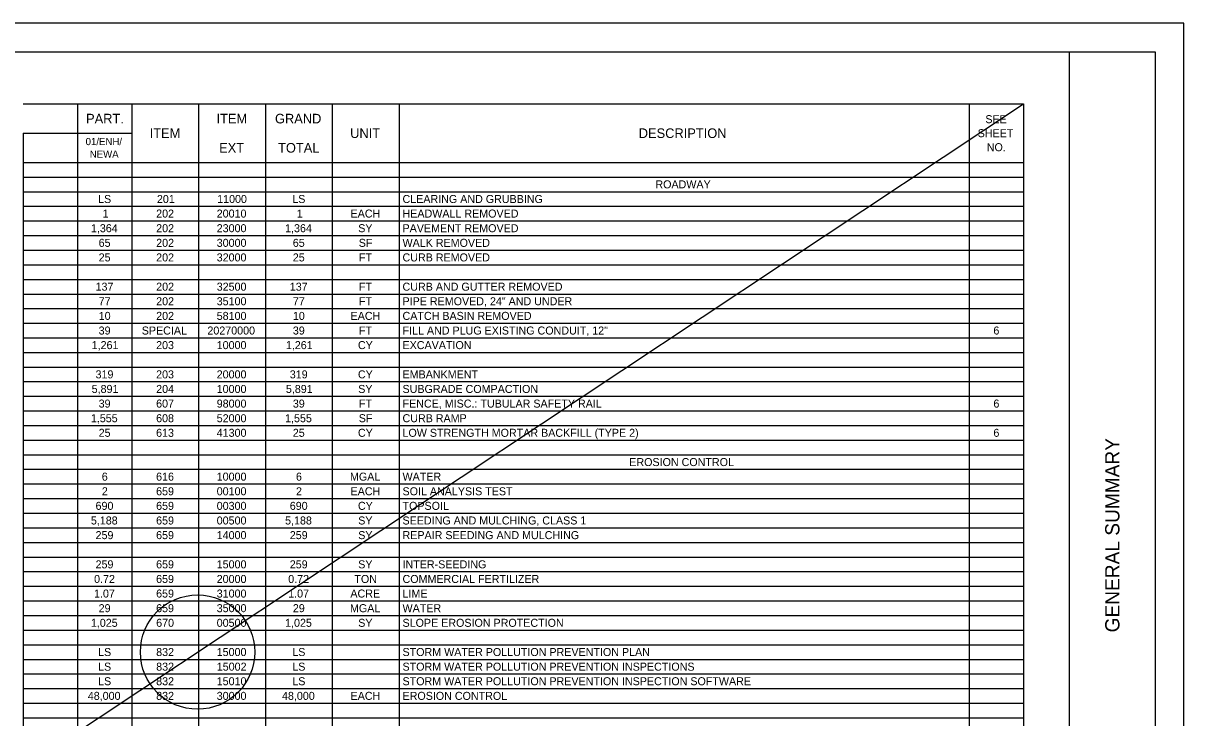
# Model space of a CAD drawing. Extents: x 0 to 34, y 0 to 22.
# Drawn here: x 13.7 to 34, y 9.85 to 22 of the extents above; entities that cross this region are included whole.
import ezdxf

# ---------------------------------------------------------------- set-up
doc = ezdxf.new("R2010")
doc.units = 0
for name, color, linetype in [('Default', 7, 'Continuous'), ('SC_Scratch1', 7, 'Continuous'), ('SH_Border', 7, 'Continuous'), ('SH_Cut_Line', 7, 'Continuous'), ('SH_Data', 7, 'Continuous')]:
    doc.layers.add(name, color=color, linetype=linetype)

msp = doc.modelspace()

# ---------------------------------------------------------------- linework, layer by layer
at = {"layer": 'Default'}
for p, q in [((13.7, 20.587), (15.6, 20.587)), ((14.65, 20.587), (14.65, 20.331)), ((15.6, 20.587), (31.194, 20.587)), ((15.6, 20.587), (15.6, 20.331)), ((16.768, 20.587), (16.768, 20.331)), ((17.937, 20.587), (17.937, 20.331)), ((19.106, 20.587), (19.106, 20.331)), ((20.274, 20.587), (20.274, 20.331)), ((30.245, 20.587), (30.245, 20.331)), ((31.194, 20.587), (31.194, 20.331)), ((14.65, 20.331), (14.65, 20.076)), ((15.6, 20.331), (15.6, 20.076)), ((16.768, 20.331), (16.768, 20.076)), ((17.937, 20.331), (17.937, 20.076)), ((19.106, 20.331), (19.106, 20.076)), ((20.274, 20.331), (20.274, 20.076)), ((30.245, 20.331), (30.245, 20.076)), ((31.194, 20.331), (31.194, 20.076)), ((13.7, 20.076), (15.6, 20.076)), ((13.7, 20.076), (13.7, 19.82)), ((14.65, 20.076), (14.65, 19.82)), ((15.6, 20.076), (15.6, 19.82)), ((16.768, 20.076), (16.768, 19.82)), ((17.937, 20.076), (17.937, 19.82)), ((19.106, 20.076), (19.106, 19.82)), ((20.274, 20.076), (20.274, 19.82)), ((30.245, 20.076), (30.245, 19.82)), ((31.194, 20.076), (31.194, 19.82)), ((13.7, 19.82), (13.7, 19.564)), ((14.65, 19.82), (14.65, 19.564)), ((15.6, 19.82), (15.6, 19.564)), ((16.768, 19.82), (16.768, 19.564)), ((17.937, 19.82), (17.937, 19.564)), ((19.106, 19.82), (19.106, 19.564)), ((20.274, 19.82), (20.274, 19.564)), ((30.245, 19.82), (30.245, 19.564)), ((31.194, 19.82), (31.194, 19.564)), ((13.7, 19.564), (15.6, 19.564)), ((13.7, 19.564), (13.7, 19.309)), ((14.65, 19.564), (14.65, 19.309)), ((15.6, 19.564), (31.194, 19.564)), ((15.6, 19.564), (15.6, 19.309)), ((16.768, 19.564), (16.768, 19.309)), ((17.937, 19.564), (17.937, 19.309)), ((19.106, 19.564), (19.106, 19.309)), ((20.274, 19.564), (20.274, 19.309)), ((30.245, 19.564), (30.245, 19.309)), ((31.194, 19.564), (31.194, 19.309)), ((13.7, 19.309), (15.6, 19.309)), ((13.7, 19.309), (13.7, 18.03)), ((14.65, 19.309), (14.65, 18.03)), ((15.6, 19.309), (31.194, 19.309)), ((15.6, 19.309), (15.6, 18.03)), ((16.768, 19.309), (16.768, 18.03)), ((17.937, 19.309), (17.937, 18.03)), ((19.106, 19.309), (19.106, 18.03)), ((20.274, 19.309), (20.274, 18.03)), ((30.245, 19.309), (30.245, 18.03)), ((31.194, 19.309), (31.194, 18.03)), ((13.7, 19.053), (15.6, 19.053)), ((15.6, 19.053), (31.194, 19.053)), ((13.7, 18.797), (15.6, 18.797)), ((15.6, 18.797), (31.194, 18.797)), ((13.7, 18.542), (15.6, 18.542)), ((15.6, 18.542), (31.194, 18.542)), ((13.7, 18.286), (15.6, 18.286)), ((15.6, 18.286), (31.194, 18.286)), ((13.7, 18.03), (15.6, 18.03)), ((13.7, 18.03), (13.7, 17.519)), ((14.65, 18.03), (14.65, 17.519)), ((15.6, 18.03), (31.194, 18.03)), ((15.6, 18.03), (15.6, 17.519)), ((16.768, 18.03), (16.768, 17.519)), ((17.937, 18.03), (17.937, 17.519)), ((19.106, 18.03), (19.106, 17.519)), ((20.274, 18.03), (20.274, 17.519)), ((30.245, 18.03), (30.245, 17.519)), ((31.194, 18.03), (31.194, 17.519)), ((13.7, 17.775), (15.6, 17.775)), ((15.6, 17.775), (31.194, 17.775)), ((13.7, 17.519), (15.6, 17.519)), ((13.7, 17.519), (13.7, 17.263)), ((14.65, 17.519), (14.65, 17.263)), ((15.6, 17.519), (31.194, 17.519)), ((15.6, 17.519), (15.6, 17.263)), ((16.768, 17.519), (16.768, 17.263)), ((17.937, 17.519), (17.937, 17.263)), ((19.106, 17.519), (19.106, 17.263)), ((20.274, 17.519), (20.274, 17.263)), ((30.245, 17.519), (30.245, 17.263)), ((31.194, 17.519), (31.194, 17.263)), ((13.7, 17.263), (15.6, 17.263)), ((13.7, 17.263), (13.7, 17.008)), ((14.65, 17.263), (14.65, 17.008)), ((15.6, 17.263), (31.194, 17.263)), ((15.6, 17.263), (15.6, 17.008)), ((16.768, 17.263), (16.768, 17.008)), ((17.937, 17.263), (17.937, 17.008)), ((19.106, 17.263), (19.106, 17.008)), ((20.274, 17.263), (20.274, 17.008)), ((30.245, 17.263), (30.245, 17.008)), ((31.194, 17.263), (31.194, 17.008)), ((13.7, 17.008), (15.6, 17.008)), ((13.7, 17.008), (13.7, 16.752)), ((14.65, 17.008), (14.65, 16.752)), ((15.6, 17.008), (31.194, 17.008)), ((15.6, 17.008), (15.6, 16.752)), ((16.768, 17.008), (16.768, 16.752)), ((17.937, 17.008), (17.937, 16.752)), ((19.106, 17.008), (19.106, 16.752)), ((20.274, 17.008), (20.274, 16.752)), ((30.245, 17.008), (30.245, 16.752)), ((31.194, 17.008), (31.194, 16.752)), ((13.7, 16.752), (15.6, 16.752)), ((13.7, 16.752), (13.7, 16.497)), ((14.65, 16.752), (14.65, 16.497)), ((15.6, 16.752), (31.194, 16.752)), ((15.6, 16.752), (15.6, 16.497)), ((16.768, 16.752), (16.768, 16.497)), ((17.937, 16.752), (17.937, 16.497)), ((19.106, 16.752), (19.106, 16.497)), ((20.274, 16.752), (20.274, 16.497)), ((30.245, 16.752), (30.245, 16.497)), ((31.194, 16.752), (31.194, 16.497)), ((13.7, 16.497), (15.6, 16.497)), ((13.7, 16.497), (13.7, 16.241)), ((14.65, 16.497), (14.65, 16.241)), ((15.6, 16.497), (31.194, 16.497)), ((15.6, 16.497), (15.6, 16.241)), ((16.768, 16.497), (16.768, 16.241)), ((17.937, 16.497), (17.937, 16.241)), ((19.106, 16.497), (19.106, 16.241)), ((20.274, 16.497), (20.274, 16.241)), ((30.245, 16.497), (30.245, 16.241)), ((31.194, 16.497), (31.194, 16.241)), ((13.7, 16.241), (15.6, 16.241)), ((13.7, 16.241), (13.7, 15.73)), ((14.65, 16.241), (14.65, 15.73)), ((15.6, 16.241), (31.194, 16.241)), ((15.6, 16.241), (15.6, 15.73)), ((16.768, 16.241), (16.768, 15.73)), ((17.937, 16.241), (17.937, 15.73)), ((19.106, 16.241), (19.106, 15.73)), ((20.274, 16.241), (20.274, 15.73)), ((30.245, 16.241), (30.245, 15.73)), ((31.194, 16.241), (31.194, 15.73)), ((13.7, 15.985), (15.6, 15.985)), ((15.6, 15.985), (31.194, 15.985)), ((13.7, 15.73), (15.6, 15.73)), ((13.7, 15.73), (13.7, 15.474)), ((14.65, 15.73), (14.65, 15.474)), ((15.6, 15.73), (31.194, 15.73)), ((15.6, 15.73), (15.6, 15.474)), ((16.768, 15.73), (16.768, 15.474)), ((17.937, 15.73), (17.937, 15.474)), ((19.106, 15.73), (19.106, 15.474)), ((20.274, 15.73), (20.274, 15.474)), ((30.245, 15.73), (30.245, 15.474)), ((31.194, 15.73), (31.194, 15.474)), ((13.7, 15.474), (15.6, 15.474)), ((13.7, 15.474), (13.7, 15.218)), ((14.65, 15.474), (14.65, 15.218)), ((15.6, 15.474), (31.194, 15.474)), ((15.6, 15.474), (15.6, 15.218)), ((16.768, 15.474), (16.768, 15.218)), ((17.937, 15.474), (17.937, 15.218)), ((19.106, 15.474), (19.106, 15.218)), ((20.274, 15.474), (20.274, 15.218)), ((30.245, 15.474), (30.245, 15.218)), ((31.194, 15.474), (31.194, 15.218)), ((13.7, 15.218), (15.6, 15.218)), ((13.7, 15.218), (13.7, 14.963)), ((14.65, 15.218), (14.65, 14.963)), ((15.6, 15.218), (31.194, 15.218)), ((15.6, 15.218), (15.6, 14.963)), ((16.768, 15.218), (16.768, 14.963)), ((17.937, 15.218), (17.937, 14.963)), ((19.106, 15.218), (19.106, 14.963)), ((20.274, 15.218), (20.274, 14.963)), ((30.245, 15.218), (30.245, 14.963)), ((31.194, 15.218), (31.194, 14.963)), ((13.7, 14.963), (15.6, 14.963)), ((13.7, 14.963), (13.7, 14.451)), ((14.65, 14.963), (14.65, 14.451)), ((15.6, 14.963), (31.194, 14.963)), ((15.6, 14.963), (15.6, 14.451)), ((16.768, 14.963), (16.768, 14.451)), ((17.937, 14.963), (17.937, 14.451)), ((19.106, 14.963), (19.106, 14.451)), ((20.274, 14.963), (20.274, 14.451)), ((30.245, 14.963), (30.245, 14.451)), ((31.194, 14.963), (31.194, 14.451)), ((13.7, 14.707), (15.6, 14.707)), ((15.6, 14.707), (31.194, 14.707)), ((13.7, 14.451), (15.6, 14.451)), ((13.7, 14.451), (13.7, 14.196)), ((14.65, 14.451), (14.65, 14.196)), ((15.6, 14.451), (31.194, 14.451)), ((15.6, 14.451), (15.6, 14.196)), ((16.768, 14.451), (16.768, 14.196)), ((17.937, 14.451), (17.937, 14.196)), ((19.106, 14.451), (19.106, 14.196)), ((20.274, 14.451), (20.274, 14.196)), ((30.245, 14.451), (30.245, 14.196)), ((31.194, 14.451), (31.194, 14.196)), ((13.7, 14.196), (15.6, 14.196)), ((13.7, 14.196), (13.7, 13.94)), ((14.65, 14.196), (14.65, 13.94)), ((15.6, 14.196), (31.194, 14.196)), ((15.6, 14.196), (15.6, 13.94)), ((16.768, 14.196), (16.768, 13.94)), ((17.937, 14.196), (17.937, 13.94)), ((19.106, 14.196), (19.106, 13.94)), ((20.274, 14.196), (20.274, 13.94)), ((30.245, 14.196), (30.245, 13.94)), ((31.194, 14.196), (31.194, 13.94)), ((13.7, 13.94), (15.6, 13.94)), ((13.7, 13.94), (13.7, 13.684)), ((14.65, 13.94), (14.65, 13.684)), ((15.6, 13.94), (31.194, 13.94)), ((15.6, 13.94), (15.6, 13.684)), ((16.768, 13.94), (16.768, 13.684)), ((17.937, 13.94), (17.937, 13.684)), ((19.106, 13.94), (19.106, 13.684)), ((20.274, 13.94), (20.274, 13.684)), ((30.245, 13.94), (30.245, 13.684)), ((31.194, 13.94), (31.194, 13.684)), ((13.7, 13.684), (15.6, 13.684)), ((13.7, 13.684), (13.7, 11.639)), ((14.65, 13.684), (14.65, 11.639)), ((15.6, 13.684), (31.194, 13.684)), ((15.6, 13.684), (15.6, 11.639)), ((16.768, 13.684), (16.768, 11.639)), ((17.937, 13.684), (17.937, 11.639)), ((19.106, 13.684), (19.106, 11.639)), ((20.274, 13.684), (20.274, 11.639)), ((30.245, 13.684), (30.245, 11.639)), ((31.194, 13.684), (31.194, 11.639)), ((13.7, 13.429), (15.6, 13.429)), ((15.6, 13.429), (31.194, 13.429)), ((13.7, 13.173), (15.6, 13.173)), ((15.6, 13.173), (31.194, 13.173)), ((13.7, 12.917), (15.6, 12.917)), ((15.6, 12.917), (31.194, 12.917)), ((13.7, 12.662), (15.6, 12.662)), ((15.6, 12.662), (31.194, 12.662)), ((13.7, 12.406), (15.6, 12.406)), ((15.6, 12.406), (31.194, 12.406)), ((13.7, 12.15), (15.6, 12.15)), ((15.6, 12.15), (31.194, 12.15)), ((13.7, 11.895), (15.6, 11.895)), ((15.6, 11.895), (31.194, 11.895)), ((13.7, 11.639), (15.6, 11.639)), ((13.7, 11.639), (13.7, 11.383)), ((14.65, 11.639), (14.65, 11.383)), ((15.6, 11.639), (31.194, 11.639)), ((15.6, 11.639), (15.6, 11.383)), ((16.768, 11.639), (16.768, 11.383)), ((17.937, 11.639), (17.937, 11.383)), ((19.106, 11.639), (19.106, 11.383)), ((20.274, 11.639), (20.274, 11.383)), ((30.245, 11.639), (30.245, 11.383)), ((31.194, 11.639), (31.194, 11.383)), ((13.7, 11.383), (15.6, 11.383)), ((13.7, 11.383), (13.7, 10.361)), ((14.65, 11.383), (14.65, 10.361)), ((15.6, 11.383), (31.194, 11.383)), ((15.6, 11.383), (15.6, 10.361)), ((16.768, 11.383), (16.768, 10.361)), ((17.937, 11.383), (17.937, 10.361)), ((19.106, 11.383), (19.106, 10.361)), ((20.274, 11.383), (20.274, 10.361)), ((30.245, 11.383), (30.245, 10.361)), ((31.194, 11.383), (31.194, 10.361)), ((13.7, 11.128), (15.6, 11.128)), ((15.6, 11.128), (31.194, 11.128)), ((13.7, 10.872), (15.6, 10.872)), ((15.6, 10.872), (31.194, 10.872)), ((13.7, 10.617), (15.6, 10.617)), ((15.6, 10.617), (31.194, 10.617)), ((13.7, 10.361), (15.6, 10.361)), ((13.7, 10.361), (13.7, 10.105)), ((14.65, 10.361), (14.65, 10.105)), ((15.6, 10.361), (31.194, 10.361)), ((15.6, 10.361), (15.6, 10.105)), ((16.768, 10.361), (16.768, 10.105)), ((17.937, 10.361), (17.937, 10.105)), ((19.106, 10.361), (19.106, 10.105)), ((20.274, 10.361), (20.274, 10.105)), ((30.245, 10.361), (30.245, 10.105)), ((31.194, 10.361), (31.194, 10.105)), ((13.7, 10.105), (15.6, 10.105)), ((13.7, 10.105), (13.7, 9.85)), ((14.65, 10.105), (14.65, 9.85)), ((15.6, 10.105), (31.194, 10.105)), ((15.6, 10.105), (15.6, 9.85)), ((16.768, 10.105), (16.768, 9.85)), ((17.937, 10.105), (17.937, 9.85)), ((19.106, 10.105), (19.106, 9.85)), ((20.274, 10.105), (20.274, 9.85)), ((30.245, 10.105), (30.245, 9.85)), ((31.194, 10.105), (31.194, 9.85)), ((13.7, 9.85), (15.6, 9.85)), ((13.7, 9.85), (13.7, 9.083)), ((14.65, 9.85), (14.65, 9.083)), ((15.6, 9.85), (31.194, 9.85)), ((15.6, 9.85), (15.6, 9.083)), ((16.768, 9.85), (16.768, 9.083)), ((17.937, 9.85), (17.937, 9.083)), ((19.106, 9.85), (19.106, 9.083)), ((20.274, 9.85), (20.274, 9.083)), ((30.245, 9.85), (30.245, 9.083)), ((31.194, 9.85), (31.194, 9.083))]:
    msp.add_line(p, q, dxfattribs=at)
at = {"layer": 'SC_Scratch1'}
msp.add_line((2.306, 1.413), (31.194, 20.587), dxfattribs=at)
msp.add_circle((16.75, 11), 1, dxfattribs=at)
at = {"layer": 'SH_Border'}
msp.add_line((32, 0.5), (32, 21.5), dxfattribs=at)
msp.add_lwpolyline([(1.5, 21.5), (33.5, 21.5), (33.5, 0.5), (1.5, 0.5)], close=True, dxfattribs=at)
at = {"layer": 'SH_Cut_Line'}
msp.add_lwpolyline([(0, 0), (34, 0), (34, 22), (0, 22)], close=True, dxfattribs=at)

# ---------------------------------------------------------------- texts
at = {"layer": 'Default'}
for s, height, p in [('PART.', 0.168, (14.8, 20.247)), ('ITEM', 0.168, (17.081, 20.247)), ('GRAND', 0.168, (18.104, 20.247)), ('SEE ', 0.14, (30.529, 20.251)), ('ITEM', 0.168, (15.912, 19.992)), ('UNIT', 0.168, (19.419, 19.992)), ('DESCRIPTION', 0.168, (24.467, 19.992)), ('SHEET ', 0.14, (30.395, 20.006)), ('01/ENH/', 0.126, (14.792, 19.867)), ('EXT', 0.168, (17.127, 19.736)), ('TOTAL', 0.168, (18.158, 19.736)), ('NO.', 0.14, (30.554, 19.761)), ('NEWA', 0.126, (14.864, 19.647)), ('ROADWAY', 0.14, (24.758, 19.111)), ('LS', 0.14, (15.01, 18.855)), ('201', 0.14, (16.039, 18.855)), ('11000', 0.14, (17.093, 18.855)), ('LS', 0.14, (18.407, 18.855)), ('CLEARING AND GRUBBING', 0.14, (20.335, 18.855)), ('1', 0.14, (15.088, 18.6)), ('202', 0.14, (16.026, 18.6)), ('20010', 0.14, (17.085, 18.6)), ('1', 0.14, (18.485, 18.6)), ('EACH', 0.14, (19.426, 18.6)), ('HEADWALL REMOVED', 0.14, (20.335, 18.6)), ('1,364', 0.14, (14.885, 18.344)), ('202', 0.14, (16.026, 18.344)), ('23000', 0.14, (17.085, 18.344)), ('1,364', 0.14, (18.281, 18.344)), ('SY', 0.14, (19.56, 18.344)), ('PAVEMENT REMOVED', 0.14, (20.335, 18.344)), ('65', 0.14, (15.02, 18.088)), ('202', 0.14, (16.026, 18.088)), ('30000', 0.14, (17.085, 18.088)), ('65', 0.14, (18.416, 18.088)), ('SF', 0.14, (19.569, 18.088)), ('WALK REMOVED', 0.14, (20.335, 18.088)), ('25', 0.14, (15.02, 17.833)), ('202', 0.14, (16.026, 17.833)), ('32000', 0.14, (17.085, 17.833)), ('25', 0.14, (18.416, 17.833)), ('FT', 0.14, (19.572, 17.833)), ('CURB REMOVED', 0.14, (20.335, 17.833)), ('137', 0.14, (14.966, 17.321)), ('202', 0.14, (16.026, 17.321)), ('32500', 0.14, (17.085, 17.321)), ('137', 0.14, (18.363, 17.321)), ('FT', 0.14, (19.572, 17.321)), ('CURB AND GUTTER REMOVED', 0.14, (20.335, 17.321)), ('77', 0.14, (15.02, 17.066)), ('202', 0.14, (16.026, 17.066)), ('35100', 0.14, (17.085, 17.066)), ('77', 0.14, (18.417, 17.066)), ('FT', 0.14, (19.572, 17.066)), ('PIPE REMOVED, 24" AND UNDER', 0.14, (20.335, 17.066)), ('10', 0.14, (15.021, 16.81)), ('202', 0.14, (16.026, 16.81)), ('58100', 0.14, (17.085, 16.81)), ('10', 0.14, (18.417, 16.81)), ('EACH', 0.14, (19.426, 16.81)), ('CATCH BASIN REMOVED', 0.14, (20.335, 16.81)), ('39', 0.14, (15.02, 16.554)), ('SPECIAL', 0.14, (15.774, 16.554)), ('20270000', 0.14, (16.922, 16.554)), ('39', 0.14, (18.417, 16.554)), ('FT', 0.14, (19.572, 16.554)), ('FILL AND PLUG EXISTING CONDUIT, 12"', 0.14, (20.335, 16.554)), ('6', 0.14, (30.67, 16.554)), ('1,261', 0.14, (14.898, 16.299)), ('203', 0.14, (16.025, 16.299)), ('10000', 0.14, (17.085, 16.299)), ('1,261', 0.14, (18.295, 16.299)), ('CY', 0.14, (19.555, 16.299)), ('EXCAVATION', 0.14, (20.335, 16.299)), ('319', 0.14, (14.966, 15.787)), ('203', 0.14, (16.025, 15.787)), ('20000', 0.14, (17.085, 15.787)), ('319', 0.14, (18.363, 15.787)), ('CY', 0.14, (19.555, 15.787)), ('EMBANKMENT', 0.14, (20.335, 15.787)), ('5,891', 0.14, (14.898, 15.532)), ('204', 0.14, (16.026, 15.532)), ('10000', 0.14, (17.085, 15.532)), ('5,891', 0.14, (18.295, 15.532)), ('SY', 0.14, (19.56, 15.532)), ('SUBGRADE COMPACTION', 0.14, (20.335, 15.532)), ('39', 0.14, (15.02, 15.276)), ('607', 0.14, (16.025, 15.276)), ('98000', 0.14, (17.085, 15.276)), ('39', 0.14, (18.417, 15.276)), ('FT', 0.14, (19.572, 15.276)), ('FENCE, MISC.: TUBULAR SAFETY RAIL', 0.14, (20.335, 15.276)), ('6', 0.14, (30.67, 15.276)), ('1,555', 0.14, (14.884, 15.02)), ('608', 0.14, (16.025, 15.02)), ('52000', 0.14, (17.085, 15.02)), ('1,555', 0.14, (18.281, 15.02)), ('SF', 0.14, (19.569, 15.02)), ('CURB RAMP', 0.14, (20.335, 15.02)), ('25', 0.14, (15.02, 14.765)), ('613', 0.14, (16.025, 14.765)), ('41300', 0.14, (17.085, 14.765)), ('25', 0.14, (18.416, 14.765)), ('CY', 0.14, (19.555, 14.765)), ('LOW STRENGTH MORTAR BACKFILL (TYPE 2)', 0.14, (20.335, 14.765)), ('6', 0.14, (30.67, 14.765)), ('EROSION CONTROL', 0.14, (24.301, 14.253)), ('6', 0.14, (15.075, 13.998)), ('616', 0.14, (16.025, 13.998)), ('10000', 0.14, (17.085, 13.998)), ('6', 0.14, (18.471, 13.998)), ('MGAL', 0.14, (19.416, 13.998)), ('WATER', 0.14, (20.335, 13.998)), ('2', 0.14, (15.076, 13.742)), ('659', 0.14, (16.025, 13.742)), ('00100', 0.14, (17.085, 13.742)), ('2', 0.14, (18.472, 13.742)), ('EACH', 0.14, (19.426, 13.742)), ('SOIL ANALYSIS TEST', 0.14, (20.335, 13.742)), ('690', 0.14, (14.966, 13.487)), ('659', 0.14, (16.025, 13.487)), ('00300', 0.14, (17.085, 13.487)), ('690', 0.14, (18.363, 13.487)), ('CY', 0.14, (19.555, 13.487)), ('TOPSOIL', 0.14, (20.335, 13.487)), ('5,188', 0.14, (14.884, 13.231)), ('659', 0.14, (16.025, 13.231)), ('00500', 0.14, (17.085, 13.231)), ('5,188', 0.14, (18.281, 13.231)), ('SY', 0.14, (19.56, 13.231)), ('SEEDING AND MULCHING, CLASS 1', 0.14, (20.335, 13.231)), ('259', 0.14, (14.966, 12.975)), ('659', 0.14, (16.025, 12.975)), ('14000', 0.14, (17.085, 12.975)), ('259', 0.14, (18.363, 12.975)), ('SY', 0.14, (19.56, 12.975)), ('REPAIR SEEDING AND MULCHING', 0.14, (20.335, 12.975)), ('259', 0.14, (14.966, 12.464)), ('659', 0.14, (16.025, 12.464)), ('15000', 0.14, (17.085, 12.464)), ('259', 0.14, (18.363, 12.464)), ('SY', 0.14, (19.56, 12.464)), ('INTER-SEEDING', 0.14, (20.335, 12.464)), ('0.72', 0.14, (14.94, 12.208)), ('659', 0.14, (16.025, 12.208)), ('20000', 0.14, (17.085, 12.208)), ('0.72', 0.14, (18.336, 12.208)), ('TON', 0.14, (19.493, 12.208)), ('COMMERCIAL FERTILIZER', 0.14, (20.335, 12.208)), ('1.07', 0.14, (14.939, 11.953)), ('659', 0.14, (16.025, 11.953)), ('31000', 0.14, (17.085, 11.953)), ('1.07', 0.14, (18.335, 11.953)), ('ACRE', 0.14, (19.423, 11.953)), ('LIME', 0.14, (20.335, 11.953)), ('29', 0.14, (15.02, 11.697)), ('659', 0.14, (16.025, 11.697)), ('35000', 0.14, (17.085, 11.697)), ('29', 0.14, (18.417, 11.697)), ('MGAL', 0.14, (19.416, 11.697)), ('WATER', 0.14, (20.335, 11.697)), ('1,025', 0.14, (14.884, 11.441)), ('670', 0.14, (16.026, 11.441)), ('00500', 0.14, (17.085, 11.441)), ('1,025', 0.14, (18.281, 11.441)), ('SY', 0.14, (19.56, 11.441)), ('SLOPE EROSION PROTECTION', 0.14, (20.335, 11.441)), ('LS', 0.14, (15.01, 10.93)), ('832', 0.14, (16.026, 10.93)), ('15000', 0.14, (17.085, 10.93)), ('LS', 0.14, (18.407, 10.93)), ('STORM WATER POLLUTION PREVENTION PLAN', 0.14, (20.335, 10.93)), ('LS', 0.14, (15.01, 10.674)), ('832', 0.14, (16.026, 10.674)), ('15002', 0.14, (17.086, 10.674)), ('LS', 0.14, (18.407, 10.674)), ('STORM WATER POLLUTION PREVENTION INSPECTIONS', 0.14, (20.335, 10.674)), ('LS', 0.14, (15.01, 10.419)), ('832', 0.14, (16.026, 10.419)), ('15010', 0.14, (17.085, 10.419)), ('LS', 0.14, (18.407, 10.419)), ('STORM WATER POLLUTION PREVENTION INSPECTION SOFTWARE', 0.14, (20.335, 10.419)), ('48,000', 0.14, (14.83, 10.163)), ('832', 0.14, (16.026, 10.163)), ('30000', 0.14, (17.085, 10.163)), ('48,000', 0.14, (18.227, 10.163)), ('EACH', 0.14, (19.426, 10.163)), ('EROSION CONTROL', 0.14, (20.335, 10.163))]:
    msp.add_text(s, height=height, dxfattribs=at).set_placement(p)
at = {"layer": 'SH_Data'}
msp.add_text('GENERAL SUMMARY', height=0.25, rotation=90, dxfattribs=at).set_placement((32.875, 11.344))

doc.saveas('drawing.dxf')
